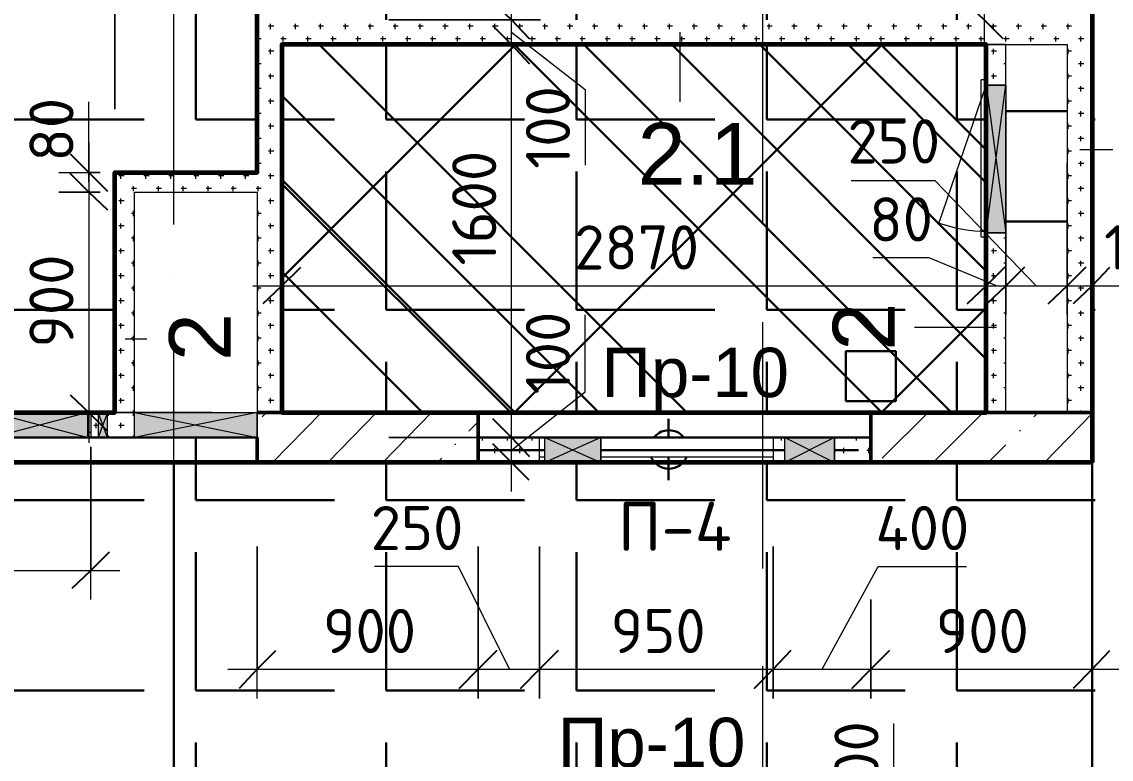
# Model space of a CAD drawing. Header units: millimetres. Extents: x -84737 to 172119, y -43083 to 59399.
# Drawn here: x 46586 to 51026, y 51668 to 54672 of the extents above; entities that cross this region are included whole.
import ezdxf

# ---------------------------------------------------------------- set-up
doc = ezdxf.new("R2010")
doc.units = ezdxf.units.MM
for name, color, linetype, lineweight in [('10) Плитка КР-3 300х300', 40, 'Continuous', 30), ('14) Плитка стены СТ-5.1', 3, 'Continuous', 60), ('19) Краска ПТ-5 потолок', 161, 'Continuous', 30), ('22) Шпакл. баз. фин. Потолок', 102, 'Continuous', 30), ('4) Плинтус ПЛ-3', 3, 'Continuous', 30)]:
    doc.layers.add(name, color=color, linetype=linetype, lineweight=lineweight)
for name, color, linetype in [('PDF _Двери', 7, 'Continuous'), ('PDF _Марки', 7, 'Continuous'), ('PDF _Несущие колонны', 7, 'Continuous'), ('PDF _Обобщенные модели', 7, 'Continuous'), ('PDF _Обозначения', 7, 'Continuous'), ('PDF _Окна', 7, 'Continuous'), ('PDF _Оси', 7, 'Continuous'), ('PDF _Перекрытия', 7, 'Continuous'), ('PDF _Размеры-100', 7, 'Continuous'), ('PDF _Стены', 7, 'Continuous'), ('PDF _Текст', 7, 'Continuous'), ('PDF _Элементы узлов', 7, 'Continuous')]:
    doc.layers.add(name, color=color, linetype=linetype)
doc.styles.add('PDF GOSTCommon', font='arial.ttf')
doc.styles.add('PDF ISOCPEUR', font='isocpeur.ttf')
pattern_1 = [(0, (0, 0), (0, 775.335), [563.88, -211.455]), (90, (0, 0), (-775.335, 5e-14), [563.88, -211.455])]

msp = doc.modelspace()

# ---------------------------------------------------------------- hatches: boundary and pattern name
at = {"layer": '10) Плитка КР-3 300х300'}
h = msp.add_hatch(dxfattribs=at)
h.set_pattern_fill('ANGLE', color=256, scale=111)
h.set_pattern_definition(pattern_1)
h.paths.add_polyline_path([(50846.7, 49168.5), (50486.9, 49168.5), (50486.9, 49930.4), (49758.8, 49930.4), (49758.8, 49130.4), (49225.4, 49130.4), (49225.4, 49930.4), (48107.8, 49930.4), (48107.8, 49778.1), (47307.8, 49778.1), (47307.8, 48110.2), (50846.7, 48110.2)])
h.paths.add_polyline_path([(50516.5, 54578.5), (47646.4, 54578.5), (47646.4, 53079.9), (50516.5, 53079.9)])
h.paths.add_polyline_path([(50846.7, 56678.2), (47646.4, 56678.2), (47646.4, 54680.1), (50846.7, 54680.1)])
h.paths.add_polyline_path([(47544.8, 56678.2), (42206.8, 56678.2), (42206.8, 55078), (44907.6, 55078), (44903.3, 53079.9), (46964.9, 53079.9), (46964.9, 54057.8), (47544.8, 54057.8)])
h.paths.add_polyline_path([(44806, 54976.4), (42604.7, 54976.4), (42604.7, 54079), (44806, 54079)], flags=17)
h.paths.add_polyline_path([(44806, 53976.5), (42604.7, 53976.5), (42604.7, 53079.9), (44806, 53079.9)], flags=17)
h = msp.add_hatch(dxfattribs=at)
h.set_pattern_fill('ANGLE', color=256, scale=111)
h.set_pattern_definition(pattern_1)
h.paths.add_polyline_path([(47206.2, 50679.7), (44755.2, 50679.7), (44755.2, 45879.3), (46926.8, 45879.3), (46926.8, 46057.1), (47206.2, 46057.1)])
h.paths.add_polyline_path([(47206.2, 52876.7), (45305.5, 52876.7), (45305.5, 50798.3), (47206.2, 50798.3)])
h.paths.add_polyline_path([(50948.3, 52876.7), (47206.2, 52876.7), (47206.2, 51479.8), (50948.3, 51479.8)])
h.paths.add_polyline_path([(47544.8, 52978.3), (45305.5, 52978.3), (45305.5, 52876.7), (47544.8, 52876.7)])
h.paths.add_polyline_path([(52345.3, 55179.6), (50948.3, 55179.6), (50948.3, 45879.3), (52345.3, 45879.3)])
h.paths.add_polyline_path([(55905.4, 56678.2), (53695.7, 56678.2), (53695.7, 56504.6), (52197.1, 56504.6), (52197.1, 56678.2), (50948.3, 56678.2), (50948.3, 55179.6), (55808, 55179.6), (55808, 55327.8), (55905.4, 55327.8)])
h.paths.add_polyline_path([(55808, 52876.7), (55507.5, 52876.7), (55507.5, 51780.4), (54406.8, 51780.4), (54406.8, 52876.7), (54262.9, 52876.7), (53145.3, 52876.7), (53145.3, 51678.8), (52446.9, 51678.8), (52446.9, 50679.7), (52548.5, 50679.7), (52548.5, 49879.7), (55808, 49879.7)])
at = {"layer": '19) Краска ПТ-5 потолок'}
h = msp.add_hatch(dxfattribs=at)
h.set_pattern_fill('ANSI34', color=256, scale=80, angle=90)
h.paths.add_polyline_path([(47646.4, 53079.9), (50516.5, 53079.9), (50516.5, 54578.5), (47646.4, 54578.5)])
at = {"layer": '22) Шпакл. баз. фин. Потолок'}
h = msp.add_hatch(dxfattribs=at)
h.set_pattern_fill('ANSI37', color=256, scale=333)
h.paths.add_polyline_path([(47646.4, 53079.9), (50516.5, 53079.9), (50516.5, 54578.5), (47646.4, 54578.5)])

# ---------------------------------------------------------------- linework, layer by layer
at = {"layer": '10) Плитка КР-3 300х300'}
for points in [[(42206.8, 56678.2), (42206.8, 55078), (44907.6, 55078), (44903.3, 53079.9), (46964.9, 53079.9), (46964.9, 54057.8), (47544.8, 54057.8), (47544.8, 56678.2)], [(50948.3, 45879.3), (52345.3, 45879.3), (52345.3, 55179.6), (50948.3, 55179.6)], [(47646.4, 53079.9), (50516.5, 53079.9), (50516.5, 54578.5), (47646.4, 54578.5)], [(48446.5, 53079.9), (50046.6, 53079.9), (50046.6, 52978.3), (48446.5, 52978.3)], [(45305.5, 52876.7), (47544.8, 52876.7), (47544.8, 52978.3), (45305.5, 52978.3)], [(45305.5, 50798.3), (47206.2, 50798.3), (47206.2, 52876.7), (45305.5, 52876.7)], [(47206.2, 51479.8), (50948.3, 51479.8), (50948.3, 52876.7), (47206.2, 52876.7)]]:
    msp.add_lwpolyline(points, close=True, dxfattribs=at)
at = {"layer": '14) Плитка стены СТ-5.1'}
for points in [[(42206.8, 56678.2), (42206.8, 55078), (44907.6, 55078), (44903.3, 53079.9), (46964.9, 53079.9), (46964.9, 54057.8), (47544.8, 54057.8), (47544.8, 56678.2)], [(47646.4, 53079.9), (50516.5, 53079.9), (50516.5, 54578.5), (47646.4, 54578.5)]]:
    msp.add_lwpolyline(points, close=True, dxfattribs=at)
for points in [[(50948.3, 55179.6), (50948.3, 52876.7)], [(47206.2, 52876.7), (45305.5, 52876.7), (45305.5, 50798.3), (47206.2, 50798.3), (47206.2, 51479.8)], [(50948.3, 52876.7), (47206.2, 52876.7)]]:
    msp.add_lwpolyline(points, dxfattribs=at)
at = {"layer": '4) Плинтус ПЛ-3'}
msp.add_lwpolyline([(46867.5, 53079.9), (46964.9, 53079.9), (46964.9, 54057.8), (47544.8, 54057.8), (47544.8, 56678.2), (45208.1, 56678.2)], dxfattribs=at)
at = {"layer": 'PDF _Двери', "lineweight": 18}
for points in [[(46854.8, 53079.9), (46867.5, 53079.9), (46867.5, 52999.5), (46854.8, 52999.5)], [(48717.4, 52897.9), (48696.3, 52897.9), (48696.3, 52978.3), (48717.4, 52978.3)], [(48946, 52978.3), (49648.7, 52978.3), (49648.7, 52897.9), (48946, 52897.9)]]:
    msp.add_lwpolyline(points, dxfattribs=at)
at = {"layer": 'PDF _Марки', "lineweight": 9}
for points in [[(49267.7, 54629.3), (49267.7, 54345.7)], [(50897.5, 54150.9), (51033, 54150.9)], [(50558.9, 53427.1), (50224.4, 53427.1)], [(47007.2, 53380.5), (47096.1, 53380.5)]]:
    msp.add_lwpolyline(points, dxfattribs=at)
at = {"layer": 'PDF _Несущие колонны', "lineweight": 50}
msp.add_lwpolyline([(47544.8, 52978.3), (47544.8, 52876.7), (48446.5, 52876.7), (48446.5, 53079.9), (47544.8, 53079.9)], dxfattribs=at)
at = {"layer": 'PDF _Несущие колонны', "lineweight": 9}
for points in [[(47566, 53063), (47582.9, 53079.9)], [(47608.3, 52876.7), (47807.3, 53079.9)], [(47832.7, 52876.7), (48031.6, 53079.9)], [(48057, 52876.7), (48256, 53079.9)], [(50046.6, 53071.5), (50055.1, 53079.9)], [(50093.2, 52893.7), (50279.5, 53079.9)], [(50300.6, 52876.7), (50503.8, 53079.9)], [(50711.3, 53063), (50728.2, 53079.9)], [(50753.6, 52876.7), (50948.3, 53075.7)], [(48408.4, 53003.7), (48446.5, 53041.8)], [(50652, 53003.7), (50656.2, 53008)], [(48353.4, 52948.7), (48353.4, 52952.9)], [(50525, 52876.7), (50597, 52948.7)], [(48281.4, 52876.7), (48298.3, 52893.7)]]:
    msp.add_lwpolyline(points, dxfattribs=at)
at = {"layer": 'PDF _Несущие колонны', "lineweight": 50}
msp.add_lwpolyline([(50046.6, 52876.7), (50948.3, 52876.7), (50948.3, 53079.9), (50046.6, 53079.9)], close=True, dxfattribs=at)
at = {"layer": 'PDF _Обобщенные модели', "lineweight": 30}
for points in [[(49221.2, 53054.5), (49221.2, 52978.3)], [(48446.5, 52927.5), (48717.4, 52927.5)], [(48946, 52927.5), (49695.3, 52927.5)], [(49898.5, 52927.5), (49995.8, 52927.5)], [(49221.2, 52897.9), (49221.2, 52804.8)]]:
    msp.add_lwpolyline(points, dxfattribs=at)
for start, end in [(40.8914, 139.1086), (201.377, 338.623)]:
    msp.add_arc((49223.3, 52929.7), 78.3, start, end, dxfattribs=at)
at = {"layer": 'PDF _Обозначения', "lineweight": 9}
for points in [[(47887.7, 53761.5), (47887.7, 53761.5)], [(50884.8, 53761.5), (50884.8, 53761.5)]]:
    msp.add_lwpolyline(points, dxfattribs=at)
at = {"layer": 'PDF _Окна', "color": 8, "true_color": 0x808080, "transparency": 33554559}
for points in [[(50516.5, 54413.4), (50516.5, 53812.3), (50597, 54413.4)], [(50516.5, 53812.3), (50597, 54413.4), (50597, 53812.3)], [(46465.4, 52978.3), (46854.8, 52978.3), (46465.4, 53079.9)], [(46854.8, 52978.3), (46465.4, 53079.9), (46854.8, 53079.9)], [(47045.3, 52978.3), (47544.8, 52978.3), (47045.3, 53079.9)], [(47544.8, 52978.3), (47045.3, 53079.9), (47544.8, 53079.9)], [(48717.4, 52876.7), (48946, 52876.7), (48717.4, 52978.3)], [(48946, 52876.7), (48717.4, 52978.3), (48946, 52978.3)], [(49695.3, 52876.7), (49898.5, 52876.7), (49695.3, 52978.3)], [(49898.5, 52876.7), (49695.3, 52978.3), (49898.5, 52978.3)]]:
    msp.add_solid(points, dxfattribs=at)
at = {"layer": 'PDF _Окна', "transparency": 33554559}
for points in [[(46897.2, 52978.3), (46935.3, 52978.3), (46897.2, 53079.9)], [(46935.3, 52978.3), (46897.2, 53079.9), (46935.3, 53079.9)]]:
    msp.add_solid(points, dxfattribs=at)
at = {"layer": 'PDF _Оси', "lineweight": 9}
for points in [[(47206.2, 53846.1), (47206.2, 54845.2)], [(49606.4, 53846.1), (49606.4, 54845.2)], [(47206.2, 53647.2), (47206.2, 53647.2)], [(49606.4, 53647.2), (49606.4, 53647.2)], [(47206.2, 52445), (47206.2, 53448.2)], [(49606.4, 52445), (49606.4, 53448.2)], [(46706.7, 52876.7), (46706.7, 52876.7)], [(46905.6, 52876.7), (47908.9, 52876.7)], [(48107.8, 52876.7), (48107.8, 52876.7)], [(48306.8, 52876.7), (49305.8, 52876.7)], [(49509, 52876.7), (49509, 52876.7)], [(49708, 52876.7), (50707, 52876.7)], [(50906, 52876.7), (50906, 52876.7)], [(47206.2, 52246), (47206.2, 52246)], [(49606.4, 52246), (49606.4, 52246)], [(47206.2, 51048), (47206.2, 52047)], [(49606.4, 51048), (49606.4, 52047)]]:
    msp.add_lwpolyline(points, dxfattribs=at)
at = {"layer": 'PDF _Перекрытия', "lineweight": 30}
for points in [[(50597, 54307.6), (50846.7, 54307.6)], [(50846.7, 53858.8), (50597, 53858.8)], [(46854.8, 52978.3), (46867.5, 52978.3)], [(48696.3, 52876.7), (48717.4, 52876.7)], [(48946, 52876.7), (49648.7, 52876.7)]]:
    msp.add_lwpolyline(points, dxfattribs=at)
msp.add_lwpolyline([(49945.1, 53126.5), (50148.2, 53126.5), (50148.2, 53329.7), (49945.1, 53329.7)], close=True, dxfattribs=at)
at = {"layer": 'PDF _Размеры-100', "lineweight": 9}
for points in [[(48582, 52758.2), (48582, 52978.3), (48582, 54578.5), (48582, 54680.1), (48082.4, 54680.1), (48700.5, 54680.1), (48082.4, 54680.1), (48582, 54680.1), (48582, 56796.7)], [(50508.1, 56648.5), (50508.1, 55577.5), (50609.7, 55577.5), (50389.5, 55577.5), (50609.7, 55577.5), (50508.1, 55577.5), (50508.1, 54557.3)], [(46964.9, 54934.1), (46964.9, 54316), (46964.9, 54815.5)], [(48582, 54629.3), (48882.5, 54396.5), (48882.5, 54087.4)], [(46859.1, 54019.7), (46859.1, 54117.1), (46859.1, 54345.7)], [(46859.1, 54180.6), (46859.1, 53977.4), (46905.6, 53977.4), (46736.3, 53977.4), (46905.6, 53977.4), (46859.1, 53977.4), (46859.1, 52957.2)], [(47527.9, 53596.4), (50516.5, 53596.4), (50597, 53596.4), (50846.7, 53596.4), (50846.7, 54095.9), (50846.7, 53477.9), (50846.7, 54095.9), (50846.7, 53596.4), (51066.8, 53596.4)], [(47646.4, 53477.9), (47646.4, 54095.9), (47646.4, 53596.4)], [(50948.3, 53477.9), (50948.3, 54095.9), (50948.3, 53596.4)], [(46736.3, 54057.8), (46905.6, 54057.8), (46859.1, 54057.8)], [(50719.7, 53596.4), (50309.1, 54023.9), (49966.2, 54023.9)], [(50558.9, 53596.4), (50283.7, 53710.7), (50055.1, 53710.7)], [(50897.5, 53596.4), (51011.8, 53596.4), (51320.8, 53596.4)], [(48582, 52927.5), (48882.5, 53164.6), (48882.5, 53477.9)], [(46736.3, 53079.9), (47358.6, 53079.9), (46859.1, 53079.9)], [(45186.9, 52436.5), (45915.1, 52436.5), (45915.1, 52940.2), (45915.1, 52318), (45915.1, 52940.2), (45915.1, 52436.5), (46986.1, 52436.5)], [(46867.5, 52318), (46867.5, 52940.2), (46867.5, 52436.5)], [(48700.5, 52876.7), (48082.4, 52876.7), (48582, 52876.7)], [(47544.8, 51915.8), (47544.8, 52533.9), (47544.8, 52034.3)], [(50948.3, 51915.8), (50948.3, 52533.9), (50948.3, 52034.3)], [(48573.5, 52034.3), (48366.1, 52453.4), (48023.2, 52453.4)], [(49847.7, 52034.3), (50076.3, 52453.4), (50436.1, 52453.4)], [(47426.3, 52034.3), (48446.5, 52034.3), (48696.3, 52034.3), (49648.7, 52034.3), (50046.6, 52034.3), (50046.6, 52318), (50046.6, 51915.8), (50046.6, 52318), (50046.6, 52034.3), (51066.8, 52034.3)], [(47206.2, 51208.9), (47206.2, 51831.2), (47206.2, 51331.6)], [(50139.8, 51429), (50139.8, 51501), (50139.8, 51814.2)]]:
    msp.add_lwpolyline(points, dxfattribs=at)
at = {"layer": 'PDF _Размеры-100', "lineweight": 25}
for points in [[(48505.8, 54752.1), (48582, 54680.1), (48653.9, 54603.9), (48582, 54680.1)], [(48505.8, 54654.7), (48582, 54578.5), (48653.9, 54502.3), (48582, 54578.5)], [(46935.3, 53905.4), (46859.1, 53977.4), (46782.9, 54053.6), (46859.1, 53977.4)], [(50592.7, 53672.6), (50516.5, 53596.4), (50440.3, 53524.4), (50516.5, 53596.4)], [(50673.2, 53672.6), (50597, 53596.4), (50520.8, 53524.4), (50597, 53596.4)], [(50922.9, 53672.6), (50846.7, 53596.4), (50770.5, 53524.4), (50846.7, 53596.4)], [(48505.8, 53054.5), (48582, 52978.3), (48653.9, 52902.1), (48582, 52978.3)], [(48522.7, 52110.5), (48446.5, 52034.3), (48370.3, 51958.1), (48446.5, 52034.3)], [(48772.5, 52110.5), (48696.3, 52034.3), (48620.1, 51958.1), (48696.3, 52034.3)], [(49720.7, 52110.5), (49648.7, 52034.3), (49572.5, 51958.1), (49648.7, 52034.3)], [(50122.8, 52110.5), (50046.6, 52034.3), (49970.4, 51958.1), (50046.6, 52034.3)]]:
    msp.add_lwpolyline(points, close=True, dxfattribs=at)
for points in [[(50431.9, 54752.1), (50508.1, 54680.1), (50584.3, 54603.9)], [(46782.9, 54134), (46859.1, 54057.8), (46935.3, 53981.6)], [(47570.2, 53524.4), (47646.4, 53596.4), (47722.6, 53672.6)], [(50872.1, 53524.4), (50948.3, 53596.4), (51020.3, 53672.6)], [(46782.9, 53151.9), (46859.1, 53079.9), (46935.3, 53003.7)], [(48653.9, 52804.8), (48582, 52876.7), (48505.8, 52952.9)], [(46791.3, 52364.5), (46867.5, 52436.5), (46943.7, 52512.7)], [(47472.9, 51958.1), (47544.8, 52034.3), (47621, 52110.5)], [(50872.1, 51958.1), (50948.3, 52034.3), (51020.3, 52110.5)]]:
    msp.add_lwpolyline(points, dxfattribs=at)
at = {"layer": 'PDF _Размеры-100', "lineweight": 9}
for points in [[(48582, 54578.5), (48082.4, 54578.5), (48700.5, 54578.5), (48082.4, 54578.5)], [(50516.5, 53596.4), (50516.5, 54095.9), (50516.5, 53477.9), (50516.5, 54095.9)], [(50597, 53596.4), (50597, 54095.9), (50597, 53477.9), (50597, 54095.9)], [(48582, 52978.3), (48082.4, 52978.3), (48700.5, 52978.3), (48082.4, 52978.3)], [(48446.5, 52034.3), (48446.5, 52533.9), (48446.5, 51915.8), (48446.5, 52533.9)], [(48696.3, 52034.3), (48696.3, 52533.9), (48696.3, 51915.8), (48696.3, 52533.9)], [(49648.7, 52034.3), (49648.7, 52533.9), (49648.7, 51915.8), (49648.7, 52533.9)]]:
    msp.add_lwpolyline(points, close=True, dxfattribs=at)
at = {"layer": 'PDF _Стены', "lineweight": 18}
for points in [[(47544.8, 56678.2), (47544.8, 54057.8), (46964.9, 54057.8), (46964.9, 53079.9), (46935.3, 53079.9)], [(47045.3, 53079.9), (47045.3, 53977.4), (47544.8, 53977.4), (47544.8, 53079.9), (47646.4, 53079.9), (47646.4, 54578.5), (50846.7, 54578.5), (50846.7, 53079.9), (50948.3, 53079.9), (50948.3, 54769)], [(50597, 54413.4), (50597, 54578.5), (50516.5, 54578.5), (50516.5, 54413.4)], [(50516.5, 53812.3), (50516.5, 53079.9), (50597, 53079.9), (50597, 53812.3)], [(46897.2, 53079.9), (46867.5, 53079.9)], [(46867.5, 52999.5), (46867.5, 52978.3), (46897.2, 52978.3)], [(46935.3, 52978.3), (47045.3, 52978.3)], [(48696.3, 52978.3), (48446.5, 52978.3), (48446.5, 52876.7), (48696.3, 52876.7), (48696.3, 52897.9)], [(49695.3, 52978.3), (49648.7, 52978.3)], [(49898.5, 52876.7), (50046.6, 52876.7), (50046.6, 52978.3), (49898.5, 52978.3)], [(49648.7, 52897.9), (49648.7, 52876.7), (49695.3, 52876.7)]]:
    msp.add_lwpolyline(points, dxfattribs=at)
at = {"layer": 'PDF _Стены', "lineweight": 9}
for points in [[(47599.9, 54642), (47599.9, 54663.2)], [(47701.5, 54642), (47701.5, 54663.2)], [(47803.1, 54642), (47803.1, 54663.2)], [(47904.7, 54642), (47904.7, 54663.2)], [(48006.3, 54642), (48006.3, 54663.2)], [(48107.8, 54642), (48107.8, 54663.2)], [(48209.4, 54642), (48209.4, 54663.2)], [(48311, 54642), (48311, 54663.2)], [(48412.6, 54642), (48412.6, 54663.2)], [(48514.2, 54642), (48514.2, 54663.2)], [(48615.8, 54642), (48615.8, 54663.2)], [(48717.4, 54642), (48717.4, 54663.2)], [(48819, 54642), (48819, 54663.2)], [(48920.6, 54642), (48920.6, 54663.2)], [(49022.2, 54642), (49022.2, 54663.2)], [(49123.8, 54642), (49123.8, 54663.2)], [(49225.4, 54642), (49225.4, 54663.2)], [(49327, 54642), (49327, 54663.2)], [(49428.6, 54642), (49428.6, 54663.2)], [(49530.2, 54642), (49530.2, 54663.2)], [(49631.8, 54642), (49631.8, 54663.2)], [(49733.4, 54642), (49733.4, 54663.2)], [(49835, 54642), (49835, 54663.2)], [(49936.6, 54642), (49936.6, 54663.2)], [(50038.2, 54642), (50038.2, 54663.2)], [(50139.8, 54642), (50139.8, 54663.2)], [(50241.4, 54642), (50241.4, 54663.2)], [(50343, 54642), (50343, 54663.2)], [(50444.6, 54642), (50444.6, 54663.2)], [(50546.2, 54642), (50546.2, 54663.2)], [(50647.8, 54642), (50647.8, 54663.2)], [(50749.4, 54642), (50749.4, 54663.2)], [(50851, 54642), (50851, 54663.2)], [(47591.4, 54654.7), (47612.6, 54654.7)], [(47693, 54654.7), (47714.2, 54654.7)], [(47794.6, 54654.7), (47815.8, 54654.7)], [(47896.2, 54654.7), (47917.4, 54654.7)], [(47997.8, 54654.7), (48018.9, 54654.7)], [(48099.4, 54654.7), (48120.5, 54654.7)], [(48201, 54654.7), (48222.1, 54654.7)], [(48302.6, 54654.7), (48323.7, 54654.7)], [(48404.2, 54654.7), (48425.3, 54654.7)], [(48505.8, 54654.7), (48526.9, 54654.7)], [(48607.4, 54654.7), (48628.5, 54654.7)], [(48709, 54654.7), (48730.1, 54654.7)], [(48810.6, 54654.7), (48831.7, 54654.7)], [(48912.2, 54654.7), (48933.3, 54654.7)], [(49013.7, 54654.7), (49034.9, 54654.7)], [(49115.3, 54654.7), (49136.5, 54654.7)], [(49216.9, 54654.7), (49238.1, 54654.7)], [(49318.5, 54654.7), (49339.7, 54654.7)], [(49420.1, 54654.7), (49441.3, 54654.7)], [(49521.7, 54654.7), (49542.9, 54654.7)], [(49623.3, 54654.7), (49644.5, 54654.7)], [(49724.9, 54654.7), (49746.1, 54654.7)], [(49826.5, 54654.7), (49847.7, 54654.7)], [(49928.1, 54654.7), (49949.3, 54654.7)], [(50029.7, 54654.7), (50050.9, 54654.7)], [(50131.3, 54654.7), (50152.5, 54654.7)], [(50232.9, 54654.7), (50254.1, 54654.7)], [(50334.5, 54654.7), (50355.7, 54654.7)], [(50436.1, 54654.7), (50457.3, 54654.7)], [(50537.7, 54654.7), (50558.9, 54654.7)], [(50639.3, 54654.7), (50660.5, 54654.7)], [(50740.9, 54654.7), (50762.1, 54654.7)], [(50842.5, 54654.7), (50846.7, 54654.7), (50863.7, 54654.7)], [(50944.1, 54654.7), (50948.3, 54654.7)], [(47544.8, 54603.9), (47561.8, 54603.9)], [(47549.1, 54591.2), (47549.1, 54612.4)], [(47642.2, 54603.9), (47646.4, 54603.9), (47663.4, 54603.9)], [(47650.7, 54591.2), (47650.7, 54612.4)], [(47743.8, 54603.9), (47765, 54603.9)], [(47752.3, 54591.2), (47752.3, 54612.4)], [(47845.4, 54603.9), (47866.6, 54603.9)], [(47853.9, 54591.2), (47853.9, 54612.4)], [(47947, 54603.9), (47968.2, 54603.9)], [(47955.5, 54591.2), (47955.5, 54612.4)], [(48048.6, 54603.9), (48069.7, 54603.9)], [(48057, 54591.2), (48057, 54612.4)], [(48150.2, 54603.9), (48171.3, 54603.9)], [(48158.6, 54591.2), (48158.6, 54612.4)], [(48251.8, 54603.9), (48272.9, 54603.9)], [(48260.2, 54591.2), (48260.2, 54612.4)], [(48353.4, 54603.9), (48374.5, 54603.9)], [(48361.8, 54591.2), (48361.8, 54612.4)], [(48455, 54603.9), (48476.1, 54603.9)], [(48463.4, 54591.2), (48463.4, 54612.4)], [(48556.6, 54603.9), (48577.7, 54603.9)], [(48565, 54591.2), (48565, 54612.4)], [(48658.2, 54603.9), (48679.3, 54603.9)], [(48666.6, 54591.2), (48666.6, 54612.4)], [(48759.8, 54603.9), (48780.9, 54603.9)], [(48768.2, 54591.2), (48768.2, 54612.4)], [(48861.4, 54603.9), (48882.5, 54603.9)], [(48869.8, 54591.2), (48869.8, 54612.4)], [(48963, 54603.9), (48984.1, 54603.9)], [(48971.4, 54591.2), (48971.4, 54612.4)], [(49064.5, 54603.9), (49085.7, 54603.9)], [(49073, 54591.2), (49073, 54612.4)], [(49166.1, 54603.9), (49187.3, 54603.9)], [(49174.6, 54591.2), (49174.6, 54612.4)], [(49267.7, 54603.9), (49288.9, 54603.9)], [(49276.2, 54591.2), (49276.2, 54612.4)], [(49369.3, 54603.9), (49390.5, 54603.9)], [(49377.8, 54591.2), (49377.8, 54612.4)], [(49470.9, 54603.9), (49492.1, 54603.9)], [(49479.4, 54591.2), (49479.4, 54612.4)], [(49572.5, 54603.9), (49593.7, 54603.9)], [(49581, 54591.2), (49581, 54612.4)], [(49674.1, 54603.9), (49695.3, 54603.9)], [(49682.6, 54591.2), (49682.6, 54612.4)], [(49775.7, 54603.9), (49796.9, 54603.9)], [(49784.2, 54591.2), (49784.2, 54612.4)], [(49877.3, 54603.9), (49898.5, 54603.9)], [(49885.8, 54591.2), (49885.8, 54612.4)], [(49978.9, 54603.9), (50000.1, 54603.9)], [(49987.4, 54591.2), (49987.4, 54612.4)], [(50080.5, 54603.9), (50101.7, 54603.9)], [(50089, 54591.2), (50089, 54612.4)], [(50182.1, 54603.9), (50203.3, 54603.9)], [(50190.6, 54591.2), (50190.6, 54612.4)], [(50283.7, 54603.9), (50304.9, 54603.9)], [(50292.2, 54591.2), (50292.2, 54612.4)], [(50385.3, 54603.9), (50406.5, 54603.9)], [(50393.8, 54591.2), (50393.8, 54612.4)], [(50486.9, 54603.9), (50508.1, 54603.9)], [(50495.4, 54591.2), (50495.4, 54612.4)], [(50588.5, 54603.9), (50609.7, 54603.9)], [(50597, 54591.2), (50597, 54612.4)], [(50690.1, 54603.9), (50711.3, 54603.9)], [(50698.6, 54591.2), (50698.6, 54612.4)], [(50791.7, 54603.9), (50812.9, 54603.9)], [(50800.2, 54591.2), (50800.2, 54612.4)], [(50893.3, 54603.9), (50914.5, 54603.9)], [(50901.8, 54591.2), (50901.8, 54612.4)], [(47591.4, 54553.1), (47612.6, 54553.1)], [(47599.9, 54540.4), (47599.9, 54561.6)], [(50537.7, 54553.1), (50558.9, 54553.1)], [(50546.2, 54540.4), (50546.2, 54561.6)], [(50846.7, 54553.1), (50863.7, 54553.1)], [(50851, 54540.4), (50851, 54561.6)], [(50944.1, 54553.1), (50948.3, 54553.1)], [(47544.8, 54502.3), (47561.8, 54502.3)], [(47549.1, 54489.6), (47549.1, 54510.8)], [(47642.2, 54502.3), (47646.4, 54502.3)], [(50588.5, 54502.3), (50597, 54502.3)], [(50893.3, 54502.3), (50914.5, 54502.3)], [(50901.8, 54489.6), (50901.8, 54510.8)], [(47591.4, 54451.5), (47612.6, 54451.5)], [(47599.9, 54438.8), (47599.9, 54460)], [(50537.7, 54451.5), (50558.9, 54451.5)], [(50546.2, 54438.8), (50546.2, 54460)], [(50846.7, 54451.5), (50863.7, 54451.5)], [(50851, 54438.8), (50851, 54460)], [(50944.1, 54451.5), (50948.3, 54451.5)], [(47544.8, 54400.7), (47561.8, 54400.7)], [(47549.1, 54388), (47549.1, 54409.2)], [(47642.2, 54400.7), (47646.4, 54400.7)], [(50893.3, 54400.7), (50914.5, 54400.7)], [(50901.8, 54388), (50901.8, 54409.2)], [(47591.4, 54349.9), (47612.6, 54349.9)], [(47599.9, 54337.2), (47599.9, 54358.4)], [(50846.7, 54349.9), (50863.7, 54349.9)], [(50851, 54337.2), (50851, 54358.4)], [(50944.1, 54349.9), (50948.3, 54349.9)], [(47549.1, 54286.4), (47549.1, 54307.6)], [(50901.8, 54286.4), (50901.8, 54307.6)], [(47544.8, 54299.1), (47561.8, 54299.1)], [(47642.2, 54299.1), (47646.4, 54299.1)], [(50893.3, 54299.1), (50914.5, 54299.1)], [(47591.4, 54248.3), (47612.6, 54248.3)], [(47599.9, 54235.6), (47599.9, 54256.8)], [(50846.7, 54248.3), (50863.7, 54248.3)], [(50851, 54235.6), (50851, 54256.8)], [(50944.1, 54248.3), (50948.3, 54248.3)], [(47544.8, 54197.5), (47561.8, 54197.5)], [(47549.1, 54184.8), (47549.1, 54206)], [(47642.2, 54197.5), (47646.4, 54197.5)], [(50893.3, 54197.5), (50914.5, 54197.5)], [(50901.8, 54184.8), (50901.8, 54206)], [(47591.4, 54146.7), (47612.6, 54146.7)], [(47599.9, 54134), (47599.9, 54155.2)], [(50846.7, 54146.7), (50863.7, 54146.7)], [(50851, 54134), (50851, 54155.2)], [(50944.1, 54146.7), (50948.3, 54146.7)], [(47544.8, 54095.9), (47561.8, 54095.9)], [(47549.1, 54083.2), (47549.1, 54104.4)], [(47642.2, 54095.9), (47646.4, 54095.9)], [(50893.3, 54095.9), (50914.5, 54095.9)], [(50901.8, 54083.2), (50901.8, 54104.4)], [(46981.8, 54045.1), (47003, 54045.1)], [(46990.3, 54032.4), (46990.3, 54053.6)], [(47083.4, 54045.1), (47104.6, 54045.1)], [(47091.9, 54032.4), (47091.9, 54053.6)], [(47185, 54045.1), (47206.2, 54045.1)], [(47193.5, 54032.4), (47193.5, 54053.6)], [(47286.6, 54045.1), (47307.8, 54045.1)], [(47295.1, 54032.4), (47295.1, 54053.6)], [(47388.2, 54045.1), (47409.4, 54045.1)], [(47396.7, 54032.4), (47396.7, 54053.6)], [(47489.8, 54045.1), (47511, 54045.1)], [(47498.3, 54032.4), (47498.3, 54053.6)], [(47591.4, 54045.1), (47612.6, 54045.1)], [(47599.9, 54032.4), (47599.9, 54053.6)], [(50846.7, 54045.1), (50863.7, 54045.1)], [(50851, 54032.4), (50851, 54053.6)], [(50944.1, 54045.1), (50948.3, 54045.1)], [(47032.6, 53994.3), (47053.8, 53994.3)], [(47041.1, 53981.6), (47041.1, 54002.8)], [(47134.2, 53994.3), (47155.4, 53994.3)], [(47142.7, 53981.6), (47142.7, 54002.8)], [(47235.8, 53994.3), (47257, 53994.3)], [(47244.3, 53981.6), (47244.3, 54002.8)], [(47337.4, 53994.3), (47358.6, 53994.3)], [(47345.9, 53981.6), (47345.9, 54002.8)], [(47439, 53994.3), (47460.2, 53994.3)], [(47447.5, 53981.6), (47447.5, 54002.8)], [(47540.6, 53994.3), (47544.8, 53994.3), (47561.8, 53994.3)], [(47549.1, 53981.6), (47549.1, 54002.8)], [(47642.2, 53994.3), (47646.4, 53994.3)], [(50893.3, 53994.3), (50914.5, 53994.3)], [(50901.8, 53981.6), (50901.8, 54002.8)], [(46990.3, 53930.8), (46990.3, 53952)], [(47599.9, 53930.8), (47599.9, 53952)], [(50851, 53930.8), (50851, 53952)], [(46981.8, 53943.5), (47003, 53943.5)], [(47591.4, 53943.5), (47612.6, 53943.5)], [(50846.7, 53943.5), (50863.7, 53943.5)], [(50944.1, 53943.5), (50948.3, 53943.5)], [(47032.6, 53892.7), (47045.3, 53892.7)], [(47041.1, 53880), (47041.1, 53901.2)], [(47544.8, 53892.7), (47561.8, 53892.7)], [(47549.1, 53880), (47549.1, 53901.2)], [(47642.2, 53892.7), (47646.4, 53892.7)], [(50893.3, 53892.7), (50914.5, 53892.7)], [(50901.8, 53880), (50901.8, 53901.2)], [(46981.8, 53841.9), (47003, 53841.9)], [(46990.3, 53829.2), (46990.3, 53850.4)], [(47591.4, 53841.9), (47612.6, 53841.9)], [(47599.9, 53829.2), (47599.9, 53850.4)], [(50846.7, 53841.9), (50863.7, 53841.9)], [(50851, 53829.2), (50851, 53850.4)], [(50944.1, 53841.9), (50948.3, 53841.9)], [(47032.6, 53791.1), (47045.3, 53791.1)], [(47041.1, 53778.4), (47041.1, 53799.6)], [(47544.8, 53791.1), (47561.8, 53791.1)], [(47549.1, 53778.4), (47549.1, 53799.6)], [(47642.2, 53791.1), (47646.4, 53791.1)], [(50588.5, 53791.1), (50597, 53791.1)], [(50893.3, 53791.1), (50914.5, 53791.1)], [(50901.8, 53778.4), (50901.8, 53799.6)], [(46981.8, 53740.3), (47003, 53740.3)], [(46990.3, 53727.6), (46990.3, 53748.8)], [(47591.4, 53740.3), (47612.6, 53740.3)], [(47599.9, 53727.6), (47599.9, 53748.8)], [(50537.7, 53740.3), (50558.9, 53740.3)], [(50546.2, 53727.6), (50546.2, 53748.8)], [(50846.7, 53740.3), (50863.7, 53740.3)], [(50851, 53727.6), (50851, 53748.8)], [(50944.1, 53740.3), (50948.3, 53740.3)], [(47032.6, 53689.5), (47045.3, 53689.5)], [(47041.1, 53676.8), (47041.1, 53698)], [(47544.8, 53689.5), (47561.8, 53689.5)], [(47549.1, 53676.8), (47549.1, 53698)], [(47642.2, 53689.5), (47646.4, 53689.5)], [(50588.5, 53689.5), (50597, 53689.5)], [(50893.3, 53689.5), (50914.5, 53689.5)], [(50901.8, 53676.8), (50901.8, 53698)], [(46981.8, 53638.7), (47003, 53638.7)], [(46990.3, 53626), (46990.3, 53647.2)], [(47591.4, 53638.7), (47612.6, 53638.7)], [(47599.9, 53626), (47599.9, 53647.2)], [(50537.7, 53638.7), (50558.9, 53638.7)], [(50546.2, 53626), (50546.2, 53647.2)], [(50846.7, 53638.7), (50863.7, 53638.7)], [(50851, 53626), (50851, 53647.2)], [(50944.1, 53638.7), (50948.3, 53638.7)], [(47041.1, 53575.2), (47041.1, 53596.4)], [(47549.1, 53575.2), (47549.1, 53596.4)], [(50901.8, 53575.2), (50901.8, 53596.4)], [(47032.6, 53587.9), (47045.3, 53587.9)], [(47544.8, 53587.9), (47561.8, 53587.9)], [(47642.2, 53587.9), (47646.4, 53587.9)], [(50588.5, 53587.9), (50597, 53587.9)], [(50893.3, 53587.9), (50914.5, 53587.9)], [(46981.8, 53537.1), (47003, 53537.1)], [(46990.3, 53524.4), (46990.3, 53545.6)], [(47591.4, 53537.1), (47612.6, 53537.1)], [(47599.9, 53524.4), (47599.9, 53545.6)], [(50537.7, 53537.1), (50558.9, 53537.1)], [(50546.2, 53524.4), (50546.2, 53545.6)], [(50846.7, 53537.1), (50863.7, 53537.1)], [(50851, 53524.4), (50851, 53545.6)], [(50944.1, 53537.1), (50948.3, 53537.1)], [(47032.6, 53486.3), (47045.3, 53486.3)], [(47041.1, 53473.6), (47041.1, 53494.8)], [(47544.8, 53486.3), (47561.8, 53486.3)], [(47549.1, 53473.6), (47549.1, 53494.8)], [(47642.2, 53486.3), (47646.4, 53486.3)], [(50588.5, 53486.3), (50597, 53486.3)], [(50893.3, 53486.3), (50914.5, 53486.3)], [(50901.8, 53473.6), (50901.8, 53494.8)], [(46981.8, 53435.5), (47003, 53435.5)], [(46990.3, 53422.8), (46990.3, 53444)], [(47591.4, 53435.5), (47612.6, 53435.5)], [(47599.9, 53422.8), (47599.9, 53444)], [(50537.7, 53435.5), (50558.9, 53435.5)], [(50546.2, 53422.8), (50546.2, 53444)], [(50846.7, 53435.5), (50863.7, 53435.5)], [(50851, 53422.8), (50851, 53444)], [(50944.1, 53435.5), (50948.3, 53435.5)], [(47032.6, 53384.7), (47045.3, 53384.7)], [(47041.1, 53372), (47041.1, 53393.2)], [(47544.8, 53384.7), (47561.8, 53384.7)], [(47549.1, 53372), (47549.1, 53393.2)], [(47642.2, 53384.7), (47646.4, 53384.7)], [(50588.5, 53384.7), (50597, 53384.7)], [(50893.3, 53384.7), (50914.5, 53384.7)], [(50901.8, 53372), (50901.8, 53393.2)], [(46981.8, 53333.9), (47003, 53333.9)], [(46990.3, 53321.2), (46990.3, 53342.4)], [(47591.4, 53333.9), (47612.6, 53333.9)], [(47599.9, 53321.2), (47599.9, 53342.4)], [(50537.7, 53333.9), (50558.9, 53333.9)], [(50546.2, 53321.2), (50546.2, 53342.4)], [(50846.7, 53333.9), (50863.7, 53333.9)], [(50851, 53321.2), (50851, 53342.4)], [(50944.1, 53333.9), (50948.3, 53333.9)], [(47032.6, 53283.1), (47045.3, 53283.1)], [(47041.1, 53270.4), (47041.1, 53291.6)], [(47544.8, 53283.1), (47561.8, 53283.1)], [(47549.1, 53270.4), (47549.1, 53291.6)], [(47642.2, 53283.1), (47646.4, 53283.1)], [(50588.5, 53283.1), (50597, 53283.1)], [(50893.3, 53283.1), (50914.5, 53283.1)], [(50901.8, 53270.4), (50901.8, 53291.6)], [(46990.3, 53219.6), (46990.3, 53240.8)], [(47599.9, 53219.6), (47599.9, 53240.8)], [(50546.2, 53219.6), (50546.2, 53240.8)], [(50851, 53219.6), (50851, 53240.8)], [(46981.8, 53232.3), (47003, 53232.3)], [(47591.4, 53232.3), (47612.6, 53232.3)], [(50537.7, 53232.3), (50558.9, 53232.3)], [(50846.7, 53232.3), (50863.7, 53232.3)], [(50944.1, 53232.3), (50948.3, 53232.3)], [(47032.6, 53181.5), (47045.3, 53181.5)], [(47041.1, 53168.8), (47041.1, 53190)], [(47544.8, 53181.5), (47561.8, 53181.5)], [(47549.1, 53168.8), (47549.1, 53190)], [(47642.2, 53181.5), (47646.4, 53181.5)], [(50588.5, 53181.5), (50597, 53181.5)], [(50893.3, 53181.5), (50914.5, 53181.5)], [(50901.8, 53168.8), (50901.8, 53190)], [(46981.8, 53130.7), (47003, 53130.7)], [(46990.3, 53118), (46990.3, 53139.2)], [(47591.4, 53130.7), (47612.6, 53130.7)], [(47599.9, 53118), (47599.9, 53139.2)], [(50537.7, 53130.7), (50558.9, 53130.7)], [(50546.2, 53118), (50546.2, 53139.2)], [(50846.7, 53130.7), (50863.7, 53130.7)], [(50851, 53118), (50851, 53139.2)], [(50944.1, 53130.7), (50948.3, 53130.7)], [(46939.5, 53067.2), (46939.5, 53079.9)], [(47032.6, 53079.9), (47045.3, 53079.9)], [(47041.1, 53067.2), (47041.1, 53079.9), (47041.1, 53088.4)], [(47544.8, 53079.9), (47561.8, 53079.9)], [(47549.1, 53079.9), (47549.1, 53088.4)], [(47642.2, 53079.9), (47646.4, 53079.9)], [(50588.5, 53079.9), (50597, 53079.9)], [(50893.3, 53079.9), (50914.5, 53079.9)], [(50901.8, 53079.9), (50901.8, 53088.4)], [(46880.2, 53029.1), (46897.2, 53029.1)], [(46888.7, 53016.4), (46888.7, 53037.6)], [(46981.8, 53029.1), (47003, 53029.1)], [(46990.3, 53016.4), (46990.3, 53037.6)], [(46939.5, 52978.3), (46939.5, 52986.8)], [(47041.1, 52978.3), (47041.1, 52986.8)], [(48455, 52978.3), (48476.1, 52978.3)], [(48463.4, 52965.6), (48463.4, 52978.3)], [(48556.6, 52978.3), (48577.7, 52978.3)], [(48565, 52965.6), (48565, 52978.3)], [(48658.2, 52978.3), (48679.3, 52978.3)], [(48666.6, 52965.6), (48666.6, 52978.3)], [(49674.1, 52978.3), (49695.3, 52978.3)], [(49682.6, 52965.6), (49682.6, 52978.3)], [(49898.5, 52978.3), (49898.5, 52978.3)], [(49978.9, 52978.3), (50000.1, 52978.3)], [(49987.4, 52965.6), (49987.4, 52978.3)], [(48505.8, 52927.5), (48526.9, 52927.5)], [(48514.2, 52914.8), (48514.2, 52936)], [(48607.4, 52927.5), (48628.5, 52927.5)], [(48615.8, 52914.8), (48615.8, 52936)], [(49928.1, 52927.5), (49949.3, 52927.5)], [(49936.6, 52914.8), (49936.6, 52936)], [(50029.7, 52927.5), (50046.6, 52927.5)], [(50038.2, 52914.8), (50038.2, 52936)], [(48463.4, 52876.7), (48463.4, 52885.2)], [(48565, 52876.7), (48565, 52885.2)], [(48666.6, 52876.7), (48666.6, 52885.2)], [(49682.6, 52876.7), (49682.6, 52885.2)], [(49987.4, 52876.7), (49987.4, 52885.2)]]:
    msp.add_lwpolyline(points, dxfattribs=at)
at = {"layer": 'PDF _Элементы узлов', "lineweight": 9}
for points in [[(50321.8, 53846.1), (50516.5, 54413.4), (50516.5, 54434.6), (50495.4, 54434.6)], [(50495.4, 53795.3), (50516.5, 53795.3), (50516.5, 53812.3)], [(46935.3, 52978.3), (46897.2, 53079.9)], [(46935.3, 53079.9), (46897.2, 52978.3)]]:
    msp.add_lwpolyline(points, dxfattribs=at)
at = {"layer": 'PDF _Элементы узлов', "lineweight": 18}
for points in [[(50495.4, 53795.3), (50495.4, 54434.6)], [(50516.5, 53812.3), (50597, 54413.4), (50516.5, 54413.4), (50597, 53812.3)], [(50516.5, 54413.4), (50516.5, 53812.3), (50597, 53812.3), (50597, 54354.1)]]:
    msp.add_lwpolyline(points, dxfattribs=at)
for points in [[(50516.5, 53812.3), (50516.5, 54413.4), (50597, 54413.4), (50597, 53812.3)], [(46935.3, 52978.3), (46935.3, 53079.9), (46897.2, 53079.9), (46897.2, 52978.3)]]:
    msp.add_lwpolyline(points, close=True, dxfattribs=at)
at = {"layer": 'PDF _Элементы узлов', "lineweight": 9}
for points in [[(46854.8, 53079.9), (46854.8, 52978.3), (46465.4, 52978.3), (46465.4, 53079.9), (46854.8, 52978.3), (46854.8, 53079.9), (46465.4, 52978.3), (46465.4, 53079.9)], [(46897.2, 52978.3), (46935.3, 52978.3), (46935.3, 53079.9), (46897.2, 53079.9)], [(47544.8, 53079.9), (47544.8, 52978.3), (47045.3, 52978.3), (47045.3, 53079.9), (47544.8, 52978.3), (47544.8, 53079.9), (47045.3, 52978.3), (47045.3, 53079.9)], [(48946, 52978.3), (48946, 52876.7), (48717.4, 52876.7), (48717.4, 52978.3), (48946, 52876.7), (48946, 52978.3), (48717.4, 52876.7), (48717.4, 52978.3)], [(49898.5, 52978.3), (49898.5, 52876.7), (49695.3, 52876.7), (49695.3, 52978.3), (49898.5, 52876.7), (49898.5, 52978.3), (49695.3, 52876.7), (49695.3, 52978.3)]]:
    msp.add_lwpolyline(points, close=True, dxfattribs=at)
msp.add_arc((50520.7, 54417.7), 599, 250.8618, 270, dxfattribs=at)
at = {"layer": 'PDF _Элементы узлов', "transparency": 33554559}
for points in [[(46897.2, 52978.3), (46935.3, 52978.3), (46897.2, 53079.9)], [(46935.3, 52978.3), (46897.2, 53079.9), (46935.3, 53079.9)]]:
    msp.add_solid(points, dxfattribs=at)

# ---------------------------------------------------------------- texts
at = {"layer": 'PDF _Текст', "attachment_point": 4, "rotation": 90}
for s, insert, char_height, style in [('100', (48730.5, 54072.7), 180, 'PDF ISOCPEUR'), ('80', (46706.9, 54102.3), 180, 'PDF ISOCPEUR'), ('1600', (48429.9, 53679), 180, 'PDF ISOCPEUR'), ('900', (46706.9, 53344.6), 180, 'PDF ISOCPEUR'), ('2', (50017.2, 53331.9), 251.6, 'PDF GOSTCommon'), ('2', (47312.1, 53289.5), 251.6, 'PDF GOSTCommon'), ('100', (48730.5, 53154.1), 180, 'PDF ISOCPEUR'), ('100', (49987.8, 51486.1), 180, 'PDF ISOCPEUR')]:
    msp.add_mtext(s, dxfattribs=dict(at, insert=insert, char_height=char_height, style=style))
at = {"layer": 'PDF _Текст', "attachment_point": 4}
for s, insert, char_height, style in [('2.1', (49096.2, 54133.8), 251.59, 'PDF GOSTCommon'), ('250', (49951.3, 54184.4), 180, 'PDF ISOCPEUR'), ('80', (50040.2, 53866.9), 180, 'PDF ISOCPEUR'), ('2870', (48837.9, 53752.6), 180, 'PDF ISOCPEUR'), ('100', (50997, 53752.6), 180, 'PDF ISOCPEUR'), ('Пр-10', (48948, 53213.1), 201.27, 'PDF GOSTCommon'), ('П-4', (49015.7, 52616.4), 200, 'PDF ISOCPEUR'), ('250', (48008.2, 52609.6), 180, 'PDF ISOCPEUR'), ('400', (50065.6, 52609.6), 180, 'PDF ISOCPEUR'), ('900', (47813.5, 52190.5), 180, 'PDF ISOCPEUR'), ('950', (48986.1, 52190.5), 180, 'PDF ISOCPEUR'), ('900', (50311.1, 52190.5), 180, 'PDF ISOCPEUR'), ('Пр-10', (48770.2, 51706), 201.27, 'PDF GOSTCommon')]:
    msp.add_mtext(s, dxfattribs=dict(at, insert=insert, char_height=char_height, style=style))

doc.saveas('drawing.dxf')
